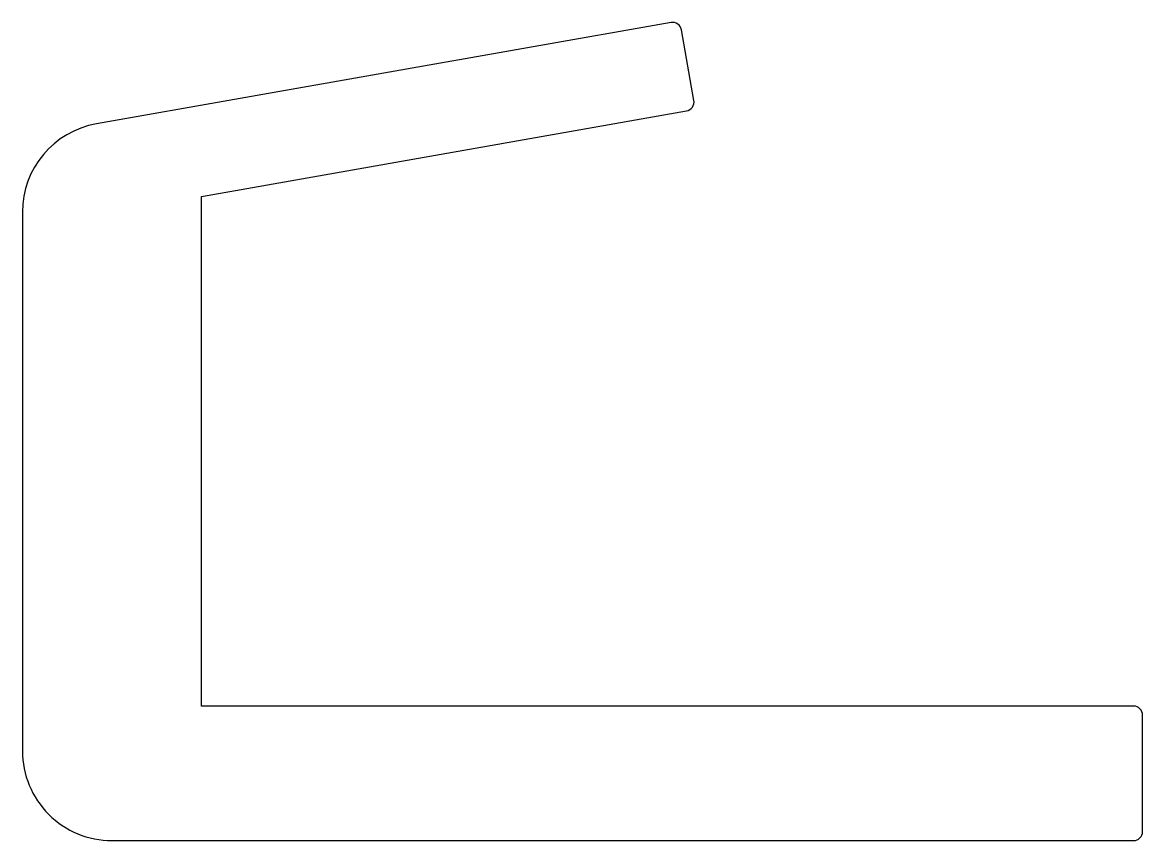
# Model space of a CAD drawing. Extents: x 705.2 to 730.2, y -20.5 to -2.3.
import ezdxf

# ---------------------------------------------------------------- set-up
doc = ezdxf.new("R2010")
doc.units = 0
doc.header["$LTSCALE"] = 15
doc.layers.get('0').update_dxf_attribs({"linetype": 'CONTINUOUS'})

msp = doc.modelspace()

# ---------------------------------------------------------------- linework, layer by layer
at = {"color": 0, "ltscale": 0.05}
msp.add_lwpolyline([(707.159, -20.549), (729.959, -20.549, 0.414214), (730.159, -20.349), (730.159, -17.749, 0.414214), (729.959, -17.549), (709.159, -17.549), (709.159, -6.174), (719.982, -4.266, 0.414214), (720.145, -4.034), (719.867, -2.458, 0.414214), (719.635, -2.296), (706.811, -4.557, 0.36397), (705.159, -6.527), (705.159, -18.549, 0.414214)], format="xyb", close=True, dxfattribs=at)

doc.saveas('drawing.dxf')
